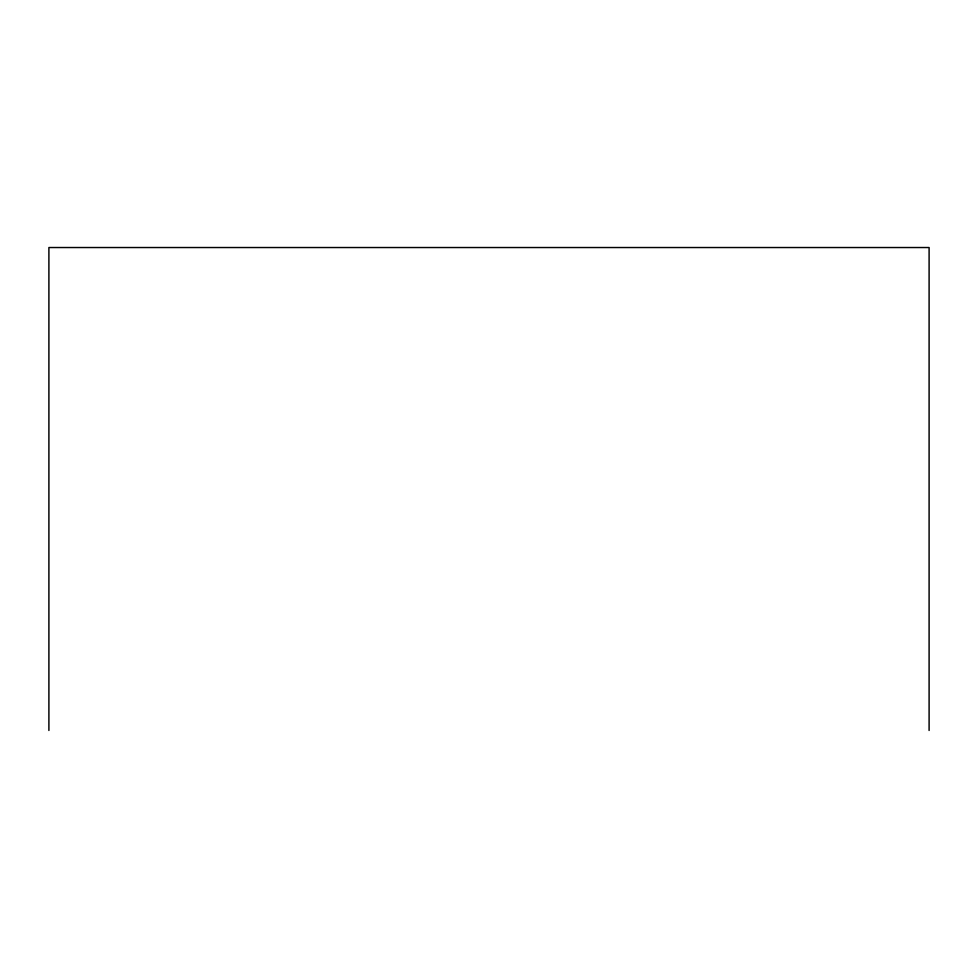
<?xml version="1.0" encoding="UTF-8"?>
<svg xmlns="http://www.w3.org/2000/svg" width="978" height="978" viewBox="0 0 978 978"><rect width="100%" height="100%" fill="white"/><g stroke="black" fill="none" stroke-linecap="round" stroke-linejoin="round"><path stroke-width="1.47" d="M929.1 730.468L929.1 247.532L48.9 247.532L48.9 730.468"/></g></svg>
